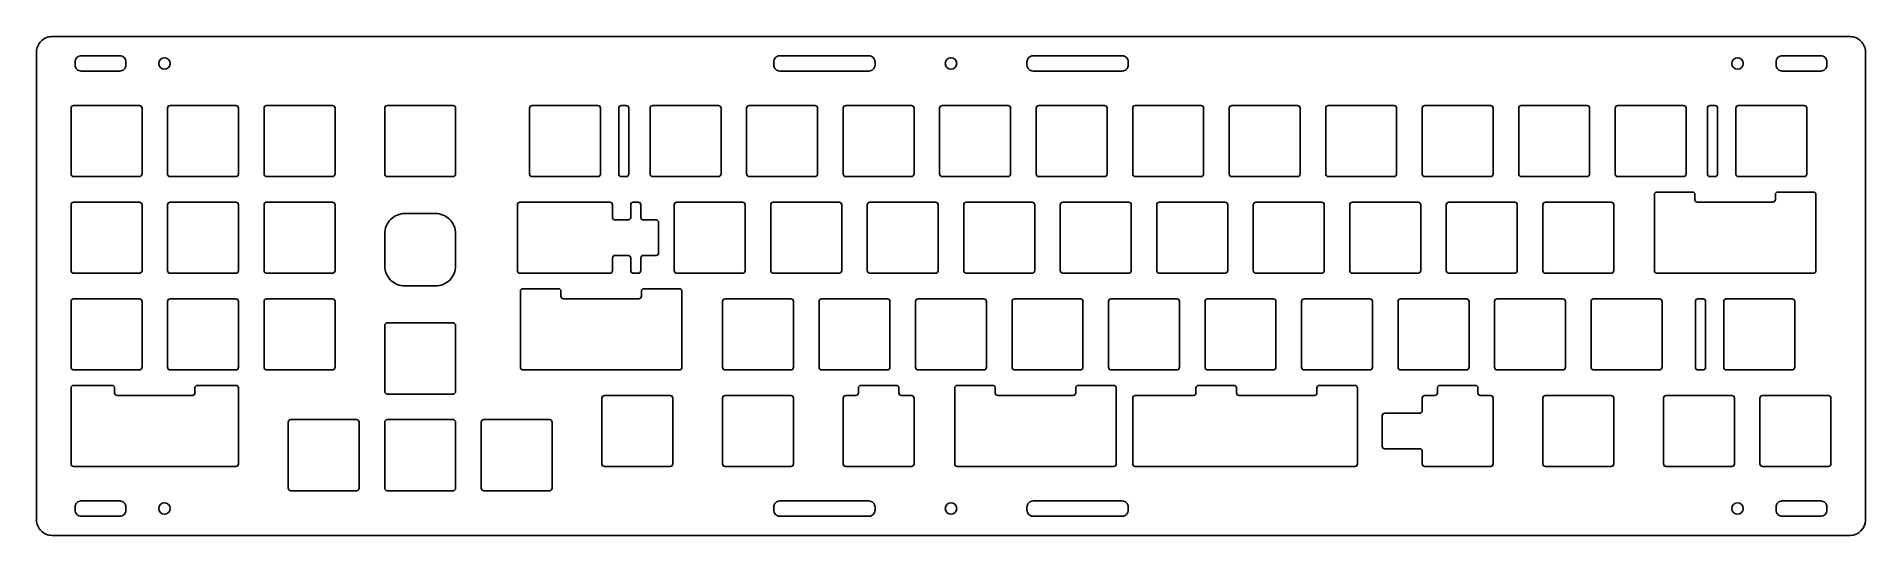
# Model space of a CAD drawing. Extents: x -361 to 0, y 0 to 98.
import ezdxf

# ---------------------------------------------------------------- set-up
doc = ezdxf.new("R2010")
doc.units = 0
doc.header["$MEASUREMENT"] = 0
doc.layers.get('0').update_dxf_attribs({"linetype": 'CONTINUOUS'})

msp = doc.modelspace()

# ---------------------------------------------------------------- linework, layer by layer
for p, q in [((-41.66, 52.17), (-41.66, 67.17)), ((-41.16, 67.67), (-34.16, 67.67)), ((-33.66, 67.17), (-33.66, 66.17)), ((-33.16, 65.67), (-18.28, 65.67)), ((-17.78, 66.17), (-17.78, 67.17)), ((-17.28, 67.67), (-10.28, 67.67)), ((-9.78, 67.17), (-9.78, 52.17)), ((-10.28, 51.67), (-41.16, 51.67)), ((-265.49, 33.12), (-265.49, 48.12)), ((-264.99, 48.62), (-257.99, 48.62)), ((-257.49, 48.12), (-257.49, 47.12)), ((-241.62, 47.12), (-241.62, 48.12)), ((-241.12, 48.62), (-234.12, 48.62)), ((-233.62, 48.12), (-233.62, 33.12)), ((-256.99, 46.62), (-242.12, 46.62)), ((-234.12, 32.62), (-264.99, 32.62))]:
    msp.add_line(p, q)
for points in [[(-358, 98.3), (-3, 98.3, -0.414655), (0, 95.3), (0, 3, -0.413773), (-3, 0), (-358, 0, -0.414214), (-361, 3), (-361, 95.3, -0.414214)], [(-344.58, 94.51, -0.414214), (-343.38, 93.31), (-343.38, 92.71, -0.414214), (-344.58, 91.51), (-352.18, 91.51, -0.414214), (-353.38, 92.71), (-353.38, 93.31, -0.414214), (-352.18, 94.51)], [(-195.5, 92.71, -0.414214), (-196.7, 91.51), (-214.3, 91.51, -0.414214), (-215.5, 92.71), (-215.5, 93.31, -0.414214), (-214.3, 94.51), (-196.7, 94.51, -0.414214), (-195.5, 93.31)], [(-165.5, 93.31, -0.414214), (-164.3, 94.51), (-146.7, 94.51, -0.414214), (-145.5, 93.31), (-145.5, 92.71, -0.414214), (-146.7, 91.51), (-164.3, 91.51, -0.414214), (-165.5, 92.71)], [(-8.82, 94.51), (-16.42, 94.51, 0.414214), (-17.62, 93.31), (-17.62, 92.71, 0.414214), (-16.42, 91.51), (-8.82, 91.51, 0.414214), (-7.62, 92.71), (-7.62, 93.31, 0.414214)], [(-340.19, 71.22, -0.414214), (-340.69, 70.72), (-353.69, 70.72, -0.414214), (-354.19, 71.22), (-354.19, 84.22, -0.414214), (-353.69, 84.72), (-340.69, 84.72, -0.414214), (-340.19, 84.22)], [(-335.14, 84.22, -0.414214), (-334.64, 84.72), (-321.64, 84.72, -0.414214), (-321.14, 84.22), (-321.14, 71.22, -0.414214), (-321.64, 70.72), (-334.64, 70.72, -0.414214), (-335.14, 71.22)], [(-302.59, 84.72, -0.414214), (-302.09, 84.22), (-302.09, 71.22, -0.414214), (-302.59, 70.72), (-315.59, 70.72, -0.414214), (-316.09, 71.22), (-316.09, 84.22, -0.414214), (-315.59, 84.72)], [(-292.28, 84.22, -0.414214), (-291.78, 84.72), (-278.78, 84.72, -0.414214), (-278.28, 84.22), (-278.28, 71.22, -0.414214), (-278.78, 70.72), (-291.78, 70.72, -0.414214), (-292.28, 71.22)], [(-263.7, 84.22, -0.414214), (-263.2, 84.72), (-250.2, 84.72, -0.414214), (-249.7, 84.22), (-249.7, 71.22, -0.414214), (-250.2, 70.72), (-263.2, 70.72, -0.414214), (-263.7, 71.22)], [(-244.6, 84.72), (-245.6, 84.72, 0.414214), (-246.1, 84.22), (-246.1, 71.22, 0.414214), (-245.6, 70.72), (-244.6, 70.72, 0.414214), (-244.1, 71.22), (-244.1, 84.22, 0.414214)], [(-226.39, 84.72, -0.414214), (-225.89, 84.22), (-225.89, 71.22, -0.414214), (-226.39, 70.72), (-239.39, 70.72, -0.414214), (-239.89, 71.22), (-239.89, 84.22, -0.414214), (-239.39, 84.72)], [(-206.84, 71.22, -0.414214), (-207.34, 70.72), (-220.34, 70.72, -0.414214), (-220.84, 71.22), (-220.84, 84.22, -0.414214), (-220.34, 84.72), (-207.34, 84.72, -0.414214), (-206.84, 84.22)], [(-187.79, 71.22, -0.414214), (-188.29, 70.72), (-201.29, 70.72, -0.414214), (-201.79, 71.22), (-201.79, 84.22, -0.414214), (-201.29, 84.72), (-188.29, 84.72, -0.414214), (-187.79, 84.22)], [(-169.24, 84.72, -0.414214), (-168.74, 84.22), (-168.74, 71.22, -0.414214), (-169.24, 70.72), (-182.24, 70.72, -0.414214), (-182.74, 71.22), (-182.74, 84.22, -0.414214), (-182.24, 84.72)], [(-163.69, 84.22, -0.414214), (-163.19, 84.72), (-150.19, 84.72, -0.414214), (-149.69, 84.22), (-149.69, 71.22, -0.414214), (-150.19, 70.72), (-163.19, 70.72, -0.414214), (-163.69, 71.22)], [(-131.14, 84.72, -0.414214), (-130.64, 84.22), (-130.64, 71.22, -0.414214), (-131.14, 70.72), (-144.14, 70.72, -0.414214), (-144.64, 71.22), (-144.64, 84.22, -0.414214), (-144.14, 84.72)], [(-112.09, 84.72, -0.414214), (-111.59, 84.22), (-111.59, 71.22, -0.414214), (-112.09, 70.72), (-125.09, 70.72, -0.414214), (-125.59, 71.22), (-125.59, 84.22, -0.414214), (-125.09, 84.72)], [(-93.04, 84.72, -0.414214), (-92.54, 84.22), (-92.54, 71.22, -0.414214), (-93.04, 70.72), (-106.04, 70.72, -0.414214), (-106.54, 71.22), (-106.54, 84.22, -0.414214), (-106.04, 84.72)], [(-73.49, 71.22, -0.414214), (-73.99, 70.72), (-86.99, 70.72, -0.414214), (-87.49, 71.22), (-87.49, 84.22, -0.414214), (-86.99, 84.72), (-73.99, 84.72, -0.414214), (-73.49, 84.22)], [(-68.44, 84.22, -0.414214), (-67.94, 84.72), (-54.94, 84.72, -0.414214), (-54.44, 84.22), (-54.44, 71.22, -0.414214), (-54.94, 70.72), (-67.94, 70.72, -0.414214), (-68.44, 71.22)], [(-35.89, 84.72, -0.414214), (-35.39, 84.22), (-35.39, 71.22, -0.414214), (-35.89, 70.72), (-48.89, 70.72, -0.414214), (-49.39, 71.22), (-49.39, 84.22, -0.414214), (-48.89, 84.72)], [(-29.68, 84.72, -0.414214), (-29.18, 84.22), (-29.18, 71.22, -0.414214), (-29.68, 70.72), (-30.68, 70.72, -0.414214), (-31.18, 71.22), (-31.18, 84.22, -0.414214), (-30.68, 84.72)], [(-11.58, 71.22, -0.414214), (-12.08, 70.72), (-25.08, 70.72, -0.414214), (-25.58, 71.22), (-25.58, 84.22, -0.414214), (-25.08, 84.72), (-12.08, 84.72, -0.414214), (-11.58, 84.22)], [(-340.19, 52.17, -0.414214), (-340.69, 51.67), (-353.69, 51.67, -0.414214), (-354.19, 52.17), (-354.19, 65.17, -0.414214), (-353.69, 65.67), (-340.69, 65.67, -0.414214), (-340.19, 65.17)], [(-334.64, 51.67, -0.414214), (-335.14, 52.17), (-335.14, 65.17, -0.414214), (-334.64, 65.67), (-321.64, 65.67, -0.414214), (-321.14, 65.17), (-321.14, 52.17, -0.414214), (-321.64, 51.67)], [(-316.09, 65.17, -0.414214), (-315.59, 65.67), (-302.59, 65.67, -0.414214), (-302.09, 65.17), (-302.09, 52.17, -0.414214), (-302.59, 51.67), (-315.59, 51.67, -0.414214), (-316.09, 52.17)], [(-243.22, 51.67, -0.414214), (-243.72, 52.17), (-243.72, 54.67, 0.414214), (-244.22, 55.17), (-246.82, 55.17, 0.414214), (-247.32, 54.67), (-247.32, 52.17, -0.414214), (-247.82, 51.67), (-265.58, 51.67, -0.414214), (-266.08, 52.17), (-266.08, 65.17, -0.414214), (-265.58, 65.67), (-247.82, 65.67, -0.414214), (-247.32, 65.17), (-247.32, 62.67, 0.414214), (-246.82, 62.17), (-244.22, 62.17, 0.414214), (-243.72, 62.67), (-243.72, 65.17, -0.414214), (-243.22, 65.67), (-242.22, 65.67, -0.414214), (-241.72, 65.17), (-241.72, 62.67, 0.414214), (-241.22, 62.17), (-238.72, 62.17, -0.414214), (-238.22, 61.67), (-238.22, 55.67, -0.414214), (-238.72, 55.17), (-241.22, 55.17, 0.414214), (-241.72, 54.67), (-241.72, 52.17, -0.414214), (-242.22, 51.67)], [(-221.63, 65.67, -0.414214), (-221.13, 65.17), (-221.13, 52.17, -0.414214), (-221.63, 51.67), (-234.63, 51.67, -0.414214), (-235.13, 52.17), (-235.13, 65.17, -0.414214), (-234.63, 65.67)], [(-215.58, 51.67, -0.414214), (-216.08, 52.17), (-216.08, 65.17, -0.414214), (-215.58, 65.67), (-202.58, 65.67, -0.414214), (-202.08, 65.17), (-202.08, 52.17, -0.414214), (-202.58, 51.67)], [(-197.03, 65.17, -0.414214), (-196.53, 65.67), (-183.53, 65.67, -0.414214), (-183.03, 65.17), (-183.03, 52.17, -0.414214), (-183.53, 51.67), (-196.53, 51.67, -0.414214), (-197.03, 52.17)], [(-177.48, 51.67, -0.414214), (-177.98, 52.17), (-177.98, 65.17, -0.414214), (-177.48, 65.67), (-164.48, 65.67, -0.414214), (-163.98, 65.17), (-163.98, 52.17, -0.414214), (-164.48, 51.67)], [(-158.93, 65.17, -0.414214), (-158.43, 65.67), (-145.43, 65.67, -0.414214), (-144.93, 65.17), (-144.93, 52.17, -0.414214), (-145.43, 51.67), (-158.43, 51.67, -0.414214), (-158.93, 52.17)], [(-139.38, 51.67, -0.414214), (-139.88, 52.17), (-139.88, 65.17, -0.414214), (-139.38, 65.67), (-126.38, 65.67, -0.414214), (-125.88, 65.17), (-125.88, 52.17, -0.414214), (-126.38, 51.67)], [(-120.83, 65.17, -0.414214), (-120.33, 65.67), (-107.33, 65.67, -0.414214), (-106.83, 65.17), (-106.83, 52.17, -0.414214), (-107.33, 51.67), (-120.33, 51.67, -0.414214), (-120.83, 52.17)], [(-101.28, 51.67, -0.414214), (-101.78, 52.17), (-101.78, 65.17, -0.414214), (-101.28, 65.67), (-88.28, 65.67, -0.414214), (-87.78, 65.17), (-87.78, 52.17, -0.414214), (-88.28, 51.67)], [(-68.73, 52.17, -0.414214), (-69.23, 51.67), (-82.23, 51.67, -0.414214), (-82.73, 52.17), (-82.73, 65.17, -0.414214), (-82.23, 65.67), (-69.23, 65.67, -0.414214), (-68.73, 65.17)], [(-50.18, 65.67, -0.414214), (-49.68, 65.17), (-49.68, 52.17, -0.414214), (-50.18, 51.67), (-63.18, 51.67, -0.414214), (-63.68, 52.17), (-63.68, 65.17, -0.414214), (-63.18, 65.67)], [(-292.28, 59.44), (-292.28, 53.15, 0.414214), (-288.28, 49.15), (-282.28, 49.15, 0.414214), (-278.28, 53.15), (-278.28, 59.44, 0.414214), (-282.28, 63.44), (-288.28, 63.44, 0.414214)], [(-353.69, 32.62, -0.414214), (-354.19, 33.12), (-354.19, 46.12, -0.414214), (-353.69, 46.62), (-340.69, 46.62, -0.414214), (-340.19, 46.12), (-340.19, 33.12, -0.414214), (-340.69, 32.62)], [(-334.64, 32.62, -0.414214), (-335.14, 33.12), (-335.14, 46.12, -0.414214), (-334.64, 46.62), (-321.64, 46.62, -0.414214), (-321.14, 46.12), (-321.14, 33.12, -0.414214), (-321.64, 32.62)], [(-315.59, 32.62, -0.414214), (-316.09, 33.12), (-316.09, 46.12, -0.414214), (-315.59, 46.62), (-302.59, 46.62, -0.414214), (-302.09, 46.12), (-302.09, 33.12, -0.414214), (-302.59, 32.62)], [(-211.6, 33.12, -0.414214), (-212.1, 32.62), (-225.1, 32.62, -0.414214), (-225.6, 33.12), (-225.6, 46.12, -0.414214), (-225.1, 46.62), (-212.1, 46.62, -0.414214), (-211.6, 46.12)], [(-192.55, 33.12, -0.414214), (-193.05, 32.62), (-206.05, 32.62, -0.414214), (-206.55, 33.12), (-206.55, 46.12, -0.414214), (-206.05, 46.62), (-193.05, 46.62, -0.414214), (-192.55, 46.12)], [(-173.5, 33.12, -0.414214), (-174, 32.62), (-187, 32.62, -0.414214), (-187.5, 33.12), (-187.5, 46.12, -0.414214), (-187, 46.62), (-174, 46.62, -0.414214), (-173.5, 46.12)], [(-167.95, 32.62, -0.414214), (-168.45, 33.12), (-168.45, 46.12, -0.414214), (-167.95, 46.62), (-154.95, 46.62, -0.414214), (-154.45, 46.12), (-154.45, 33.12, -0.414214), (-154.95, 32.62)], [(-149.4, 46.12, -0.414214), (-148.9, 46.62), (-135.9, 46.62, -0.414214), (-135.4, 46.12), (-135.4, 33.12, -0.414214), (-135.9, 32.62), (-148.9, 32.62, -0.414214), (-149.4, 33.12)], [(-116.35, 33.12, -0.414214), (-116.85, 32.62), (-129.85, 32.62, -0.414214), (-130.35, 33.12), (-130.35, 46.12, -0.414214), (-129.85, 46.62), (-116.85, 46.62, -0.414214), (-116.35, 46.12)], [(-97.3, 33.12, -0.414214), (-97.8, 32.62), (-110.8, 32.62, -0.414214), (-111.3, 33.12), (-111.3, 46.12, -0.414214), (-110.8, 46.62), (-97.8, 46.62, -0.414214), (-97.3, 46.12)], [(-78.25, 33.12, -0.414214), (-78.75, 32.62), (-91.75, 32.62, -0.414214), (-92.25, 33.12), (-92.25, 46.12, -0.414214), (-91.75, 46.62), (-78.75, 46.62, -0.414214), (-78.25, 46.12)], [(-72.7, 32.62, -0.414214), (-73.2, 33.12), (-73.2, 46.12, -0.414214), (-72.7, 46.62), (-59.7, 46.62, -0.414214), (-59.2, 46.12), (-59.2, 33.12, -0.414214), (-59.7, 32.62)], [(-53.65, 32.62, -0.414214), (-54.15, 33.12), (-54.15, 46.12, -0.414214), (-53.65, 46.62), (-40.65, 46.62, -0.414214), (-40.15, 46.12), (-40.15, 33.12, -0.414214), (-40.65, 32.62)], [(-33.56, 46.12), (-33.56, 33.12, 0.414214), (-33.06, 32.62), (-32.06, 32.62, 0.414214), (-31.56, 33.12), (-31.56, 46.12, 0.414214), (-32.06, 46.62), (-33.06, 46.62, 0.414214)], [(-27.46, 32.62, -0.414214), (-27.96, 33.12), (-27.96, 46.12, -0.414214), (-27.46, 46.62), (-14.46, 46.62, -0.414214), (-13.96, 46.12), (-13.96, 33.12, -0.414214), (-14.46, 32.62)], [(-292.28, 41.36, -0.414214), (-291.78, 41.86), (-278.78, 41.86, -0.414214), (-278.28, 41.36), (-278.28, 28.36, -0.414214), (-278.78, 27.86), (-291.78, 27.86, -0.414214), (-292.28, 28.36)], [(-346.1, 29.57, -0.414214), (-345.6, 29.07), (-345.6, 28.07, 0.414214), (-345.1, 27.57), (-330.23, 27.57, 0.414214), (-329.73, 28.07), (-329.73, 29.07, -0.414214), (-329.23, 29.57), (-321.64, 29.57, -0.414214), (-321.14, 29.07), (-321.14, 14.07, -0.414214), (-321.64, 13.57), (-353.69, 13.57, -0.414214), (-354.19, 14.07), (-354.19, 29.07, -0.414214), (-353.69, 29.57)], [(-201.79, 27.07, -0.414214), (-201.29, 27.57), (-199.29, 27.57, 0.414214), (-198.79, 28.07), (-198.79, 29.07, -0.414214), (-198.29, 29.57), (-191.29, 29.57, -0.414214), (-190.79, 29.07), (-190.79, 28.07, 0.414214), (-190.29, 27.57), (-188.29, 27.57, -0.414214), (-187.79, 27.07), (-187.79, 14.07, -0.414214), (-188.29, 13.57), (-201.29, 13.57, -0.414214), (-201.79, 14.07)], [(-179.77, 29.07, -0.414214), (-179.27, 29.57), (-172.27, 29.57, -0.414214), (-171.77, 29.07), (-171.77, 28.07, 0.414214), (-171.27, 27.57), (-156.39, 27.57, 0.414214), (-155.89, 28.07), (-155.89, 29.07, -0.414214), (-155.39, 29.57), (-148.39, 29.57, -0.414214), (-147.89, 29.07), (-147.89, 14.07, -0.414214), (-148.39, 13.57), (-179.27, 13.57, -0.414214), (-179.77, 14.07)], [(-144.64, 27.07, -0.414214), (-144.14, 27.57), (-132.64, 27.57, 0.414214), (-132.14, 28.07), (-132.14, 29.07, -0.414214), (-131.64, 29.57), (-124.64, 29.57, -0.414214), (-124.14, 29.07), (-124.14, 28.07, 0.414214), (-123.64, 27.57), (-108.77, 27.57, 0.414214), (-108.27, 28.07), (-108.27, 29.07, -0.414214), (-107.77, 29.57), (-100.77, 29.57, -0.414214), (-100.27, 29.07), (-100.27, 14.07, -0.414214), (-100.77, 13.57), (-144.14, 13.57, -0.414214), (-144.64, 14.07)], [(-84.99, 27.57), (-86.99, 27.57, 0.414214), (-87.49, 27.07), (-87.49, 24.57, -0.414214), (-87.99, 24.07), (-94.89, 24.07, 0.414214), (-95.39, 23.57), (-95.39, 17.57, 0.414214), (-94.89, 17.07), (-87.99, 17.07, -0.414214), (-87.49, 16.57), (-87.49, 14.07, 0.414214), (-86.99, 13.57), (-73.99, 13.57, 0.414214), (-73.49, 14.07), (-73.49, 27.07, 0.414214), (-73.99, 27.57), (-75.99, 27.57, -0.414214), (-76.49, 28.07), (-76.49, 29.07, 0.414214), (-76.99, 29.57), (-83.99, 29.57, 0.414214), (-84.49, 29.07), (-84.49, 28.07, -0.414214)], [(-235.41, 14.07, -0.414214), (-235.91, 13.57), (-248.91, 13.57, -0.414214), (-249.41, 14.07), (-249.41, 27.07, -0.414214), (-248.91, 27.57), (-235.91, 27.57, -0.414214), (-235.41, 27.07)], [(-211.6, 14.07, -0.414214), (-212.1, 13.57), (-225.1, 13.57, -0.414214), (-225.6, 14.07), (-225.6, 27.07, -0.414214), (-225.1, 27.57), (-212.1, 27.57, -0.414214), (-211.6, 27.07)], [(-63.68, 27.07, -0.414214), (-63.18, 27.57), (-50.18, 27.57, -0.414214), (-49.68, 27.07), (-49.68, 14.07, -0.414214), (-50.18, 13.57), (-63.18, 13.57, -0.414214), (-63.68, 14.07)], [(-26.36, 27.57, -0.414214), (-25.86, 27.07), (-25.86, 14.07, -0.414214), (-26.36, 13.57), (-39.36, 13.57, -0.414214), (-39.86, 14.07), (-39.86, 27.07, -0.414214), (-39.36, 27.57)], [(-20.31, 13.57, -0.414214), (-20.81, 14.07), (-20.81, 27.07, -0.414214), (-20.31, 27.57), (-7.31, 27.57, -0.414214), (-6.81, 27.07), (-6.81, 14.07, -0.414214), (-7.31, 13.57)], [(-310.83, 8.81, -0.414214), (-311.33, 9.31), (-311.33, 22.31, -0.414214), (-310.83, 22.81), (-297.83, 22.81, -0.414214), (-297.33, 22.31), (-297.33, 9.31, -0.414214), (-297.83, 8.81)], [(-291.78, 8.81, -0.414214), (-292.28, 9.31), (-292.28, 22.31, -0.414214), (-291.78, 22.81), (-278.78, 22.81, -0.414214), (-278.28, 22.31), (-278.28, 9.31, -0.414214), (-278.78, 8.81)], [(-273.23, 22.31, -0.414214), (-272.73, 22.81), (-259.73, 22.81, -0.414214), (-259.23, 22.31), (-259.23, 9.31, -0.414214), (-259.73, 8.81), (-272.73, 8.81, -0.414214), (-273.23, 9.31)], [(-352.18, 3.79, -0.414214), (-353.38, 4.99), (-353.38, 5.59, -0.414214), (-352.18, 6.79), (-344.58, 6.79, -0.414214), (-343.38, 5.59), (-343.38, 4.99, -0.414214), (-344.58, 3.79)], [(-214.3, 3.79, -0.414214), (-215.5, 4.99), (-215.5, 5.59, -0.414214), (-214.3, 6.79), (-196.7, 6.79, -0.414214), (-195.5, 5.59), (-195.5, 4.99, -0.414214), (-196.7, 3.79)], [(-164.3, 3.79, -0.414214), (-165.5, 4.99), (-165.5, 5.59, -0.414214), (-164.3, 6.79), (-146.7, 6.79, -0.414214), (-145.5, 5.59), (-145.5, 4.99, -0.414214), (-146.7, 3.79)], [(-7.62, 4.99), (-7.62, 5.59, 0.414214), (-8.82, 6.79), (-16.42, 6.79, 0.414214), (-17.62, 5.59), (-17.62, 4.99, 0.414214), (-16.42, 3.79), (-8.82, 3.79, 0.414214)]]:
    msp.add_lwpolyline(points, format="xyb", close=True)
for centre in [(-335.76, 93.01), (-180.5, 93.01), (-25.24, 93.01), (-335.76, 5.29), (-180.5, 5.29), (-25.24, 5.29)]:
    msp.add_circle(centre, 1.12)
for centre, start, end in [((-41.16, 67.17), 89.9999, 180), ((-34.16, 67.17), 359.9999, 90), ((-33.16, 66.17), 180, 270), ((-18.28, 66.17), 270, 0), ((-17.28, 67.17), 89.9999, 180), ((-10.28, 67.17), 359.9999, 90), ((-41.16, 52.17), 179.9999, 270), ((-10.28, 52.17), 269.9999, 0), ((-264.99, 48.12), 89.9999, 180), ((-257.99, 48.12), 359.9999, 90), ((-256.99, 47.12), 180, 270), ((-242.12, 47.12), 270, 0), ((-241.12, 48.12), 89.9999, 180), ((-234.12, 48.12), 359.9999, 90), ((-264.99, 33.12), 179.9999, 270), ((-234.12, 33.12), 269.9999, 0)]:
    msp.add_arc(centre, 0.5, start, end)

doc.saveas('drawing.dxf')
